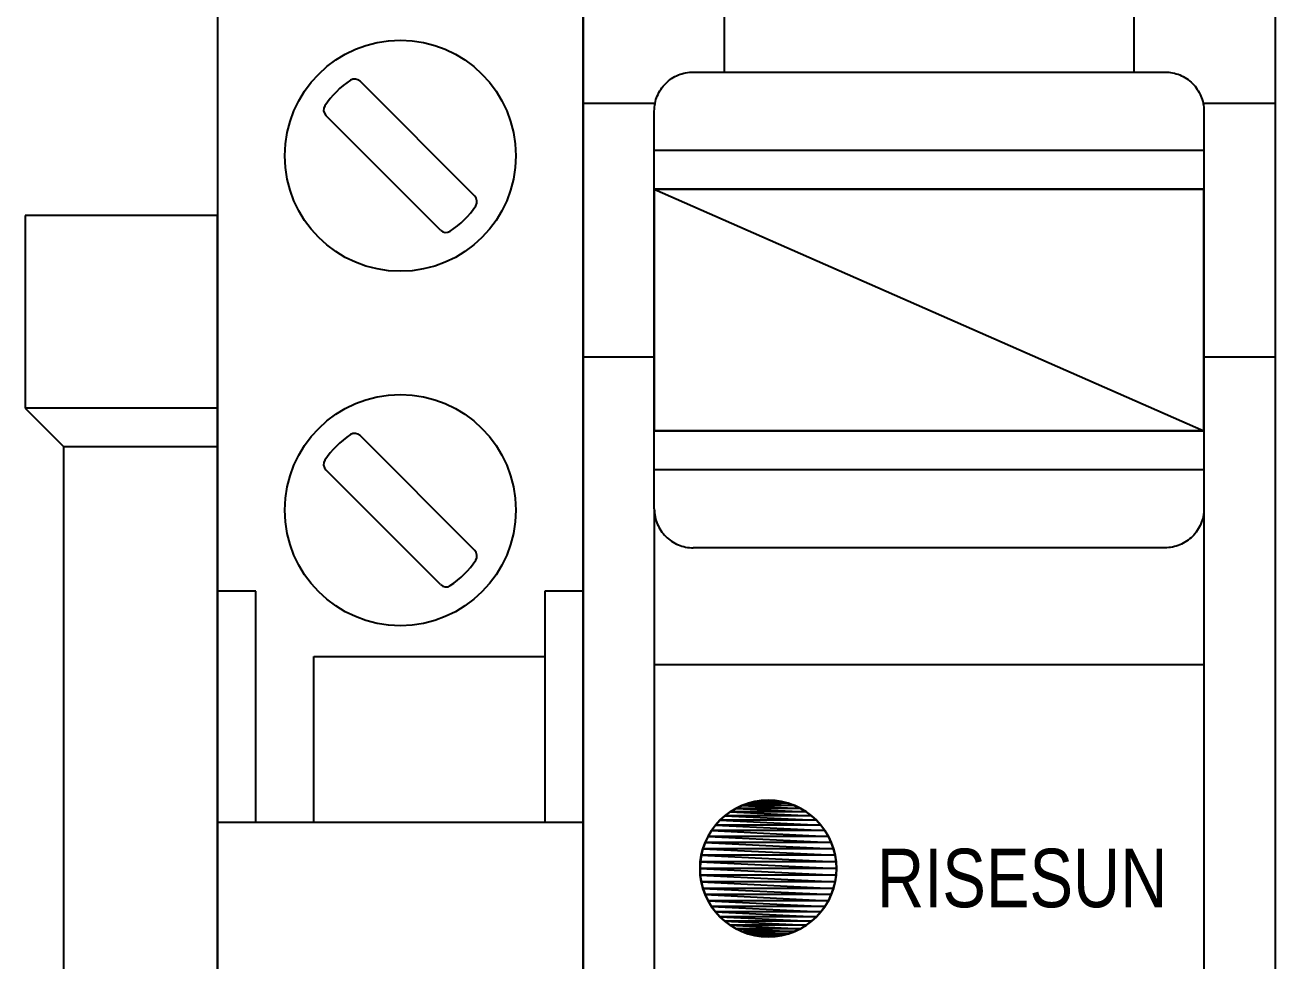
# Model space of a CAD drawing. Header units: millimetres. Extents: x 173893 to 258446, y -176540 to -123824.
# Drawn here: x 192768.52 to 192800.99, y -172798.23 to -172773.94 of the extents above; entities that cross this region are included whole.
import ezdxf

# ---------------------------------------------------------------- set-up
doc = ezdxf.new("R2010")
doc.units = ezdxf.units.MM
doc.header["$LTSCALE"] = 3
doc.linetypes.add('NEW_LINE159', pattern=[0.7, 0.5, -0.2])
doc.layers.add('1', color=3, linetype='Continuous')
doc.layers.add('DUT', color=7, linetype='Continuous')
doc.styles.add('Arial', font='arial.ttf')

msp = doc.modelspace()

# ---------------------------------------------------------------- linework, layer by layer
for p, q in [((192783.023, -172838.335), (192783.023, -172758.854)), ((192800.995, -172758.854), (192800.995, -172838.335)), ((192786.693, -172775.155), (192786.693, -172771.915)), ((192797.324, -172771.915), (192797.324, -172775.155)), ((192785.132, -172775.488), (192785.167, -172775.452)), ((192785.167, -172775.452), (192785.203, -172775.417)), ((192785.167, -172775.452), (192785.167, -172775.452)), ((192785.203, -172775.417), (192785.241, -172775.384)), ((192785.241, -172775.384), (192785.28, -172775.353)), ((192785.28, -172775.353), (192785.321, -172775.325)), ((192785.321, -172775.325), (192785.363, -172775.298)), ((192785.363, -172775.298), (192785.406, -172775.274)), ((192785.406, -172775.274), (192785.45, -172775.252)), ((192785.45, -172775.252), (192785.495, -172775.232)), ((192785.495, -172775.232), (192785.541, -172775.214)), ((192785.541, -172775.214), (192785.588, -172775.199)), ((192785.588, -172775.199), (192785.636, -172775.185)), ((192785.636, -172775.185), (192785.684, -172775.175)), ((192785.684, -172775.175), (192785.733, -172775.166)), ((192785.733, -172775.166), (192785.783, -172775.16)), ((192785.783, -172775.16), (192785.833, -172775.156)), ((192785.833, -172775.156), (192785.883, -172775.155)), ((192785.883, -172775.155), (192786.693, -172775.155)), ((192786.693, -172775.155), (192797.324, -172775.155)), ((192797.324, -172775.155), (192798.134, -172775.155)), ((192798.134, -172775.155), (192798.134, -172775.155)), ((192798.134, -172775.155), (192798.184, -172775.156)), ((192798.184, -172775.156), (192798.234, -172775.16)), ((192798.234, -172775.16), (192798.284, -172775.166)), ((192798.284, -172775.166), (192798.333, -172775.175)), ((192798.333, -172775.175), (192798.381, -172775.185)), ((192798.381, -172775.185), (192798.429, -172775.199)), ((192798.429, -172775.199), (192798.475, -172775.214)), ((192798.475, -172775.214), (192798.522, -172775.232)), ((192798.522, -172775.232), (192798.567, -172775.252)), ((192798.567, -172775.252), (192798.611, -172775.274)), ((192798.611, -172775.274), (192798.654, -172775.298)), ((192798.654, -172775.298), (192798.696, -172775.325)), ((192798.696, -172775.325), (192798.736, -172775.353)), ((192798.736, -172775.353), (192798.776, -172775.384)), ((192798.776, -172775.384), (192798.814, -172775.417)), ((192798.814, -172775.417), (192798.85, -172775.452)), ((192798.85, -172775.452), (192798.85, -172775.452)), ((192798.85, -172775.452), (192798.885, -172775.488)), ((192784.93, -172775.826), (192784.948, -172775.78)), ((192784.948, -172775.78), (192784.967, -172775.735)), ((192784.967, -172775.735), (192784.99, -172775.691)), ((192784.99, -172775.691), (192785.014, -172775.647)), ((192785.014, -172775.647), (192785.041, -172775.606)), ((192785.041, -172775.606), (192785.069, -172775.565)), ((192785.069, -172775.565), (192785.1, -172775.526)), ((192785.1, -172775.526), (192785.132, -172775.488)), ((192798.885, -172775.488), (192798.917, -172775.526)), ((192798.917, -172775.526), (192798.948, -172775.565)), ((192798.948, -172775.565), (192798.977, -172775.606)), ((192798.977, -172775.606), (192799.003, -172775.647)), ((192799.003, -172775.647), (192799.027, -172775.691)), ((192799.027, -172775.691), (192799.05, -172775.735)), ((192799.05, -172775.735), (192799.07, -172775.78)), ((192799.07, -172775.78), (192799.087, -172775.826)), ((192783.023, -172775.965), (192784.891, -172775.965)), ((192784.871, -172776.168), (192784.872, -172776.117)), ((192784.872, -172776.117), (192784.875, -172776.067)), ((192784.875, -172776.067), (192784.881, -172776.018)), ((192784.881, -172776.018), (192784.89, -172775.969)), ((192784.89, -172775.969), (192784.901, -172775.92)), ((192784.901, -172775.92), (192784.914, -172775.873)), ((192784.914, -172775.873), (192784.93, -172775.826)), ((192799.087, -172775.826), (192799.103, -172775.873)), ((192799.103, -172775.873), (192799.116, -172775.92)), ((192799.116, -172775.92), (192799.127, -172775.969)), ((192799.126, -172775.965), (192800.995, -172775.965)), ((192799.127, -172775.969), (192799.136, -172776.018)), ((192799.136, -172776.018), (192799.142, -172776.067)), ((192799.142, -172776.067), (192799.145, -172776.117)), ((192799.145, -172776.117), (192799.147, -172776.168)), ((192784.871, -172778.193), (192784.871, -172776.168)), ((192784.871, -172776.168), (192784.871, -172776.168)), ((192799.147, -172776.168), (192799.147, -172778.193)), ((192784.871, -172777.18), (192799.147, -172777.18)), ((192784.871, -172778.193), (192799.147, -172778.193)), ((192784.871, -172784.47), (192784.871, -172778.193)), ((192799.147, -172778.193), (192799.147, -172784.47)), ((192783.023, -172782.546), (192784.891, -172782.546)), ((192799.126, -172782.546), (192800.995, -172782.546)), ((192784.871, -172786.495), (192784.871, -172784.47)), ((192799.147, -172784.47), (192784.871, -172784.47)), ((192799.147, -172784.47), (192799.147, -172786.495)), ((192799.147, -172785.483), (192784.871, -172785.483)), ((192784.871, -172786.495), (192784.871, -172786.495)), ((192784.871, -172786.495), (192784.872, -172786.545)), ((192784.871, -172786.495), (192784.871, -172817.883)), ((192799.147, -172786.495), (192799.145, -172786.545)), ((192799.147, -172786.495), (192799.147, -172786.495)), ((192799.147, -172786.495), (192799.147, -172817.883)), ((192784.872, -172786.545), (192784.875, -172786.595)), ((192784.875, -172786.595), (192784.881, -172786.644)), ((192784.881, -172786.644), (192784.89, -172786.693)), ((192784.89, -172786.693), (192784.901, -172786.742)), ((192784.901, -172786.742), (192784.914, -172786.789)), ((192784.914, -172786.789), (192784.93, -172786.836)), ((192799.103, -172786.789), (192799.087, -172786.836)), ((192799.116, -172786.742), (192799.103, -172786.789)), ((192799.127, -172786.693), (192799.116, -172786.742)), ((192799.136, -172786.644), (192799.127, -172786.693)), ((192799.142, -172786.595), (192799.136, -172786.644)), ((192799.145, -172786.545), (192799.142, -172786.595)), ((192784.93, -172786.836), (192784.948, -172786.882)), ((192784.948, -172786.882), (192784.967, -172786.928)), ((192784.967, -172786.928), (192784.99, -172786.972)), ((192784.99, -172786.972), (192785.014, -172787.015)), ((192785.014, -172787.015), (192785.041, -172787.057)), ((192785.041, -172787.057), (192785.069, -172787.097)), ((192785.069, -172787.097), (192785.1, -172787.137)), ((192785.1, -172787.137), (192785.132, -172787.175)), ((192798.917, -172787.137), (192798.885, -172787.175)), ((192798.948, -172787.097), (192798.917, -172787.137)), ((192798.977, -172787.057), (192798.948, -172787.097)), ((192799.003, -172787.015), (192798.977, -172787.057)), ((192799.027, -172786.972), (192799.003, -172787.015)), ((192799.05, -172786.928), (192799.027, -172786.972)), ((192799.07, -172786.882), (192799.05, -172786.928)), ((192799.087, -172786.836), (192799.07, -172786.882)), ((192785.132, -172787.175), (192785.167, -172787.211)), ((192785.167, -172787.211), (192785.167, -172787.211)), ((192785.167, -172787.211), (192785.203, -172787.246)), ((192785.203, -172787.246), (192785.241, -172787.278)), ((192785.241, -172787.278), (192785.28, -172787.309)), ((192785.28, -172787.309), (192785.321, -172787.337)), ((192785.321, -172787.337), (192785.363, -172787.364)), ((192785.363, -172787.364), (192785.406, -172787.388)), ((192785.406, -172787.388), (192785.45, -172787.41)), ((192785.45, -172787.41), (192785.495, -172787.43)), ((192785.495, -172787.43), (192785.541, -172787.448)), ((192785.541, -172787.448), (192785.588, -172787.464)), ((192785.588, -172787.464), (192785.636, -172787.477)), ((192785.636, -172787.477), (192785.684, -172787.488)), ((192798.381, -172787.477), (192798.333, -172787.488)), ((192798.429, -172787.464), (192798.381, -172787.477)), ((192798.475, -172787.448), (192798.429, -172787.464)), ((192798.522, -172787.43), (192798.475, -172787.448)), ((192798.567, -172787.41), (192798.522, -172787.43)), ((192798.611, -172787.388), (192798.567, -172787.41)), ((192798.654, -172787.364), (192798.611, -172787.388)), ((192798.696, -172787.337), (192798.654, -172787.364)), ((192798.736, -172787.309), (192798.696, -172787.337)), ((192798.776, -172787.278), (192798.736, -172787.309)), ((192798.814, -172787.246), (192798.776, -172787.278)), ((192798.85, -172787.211), (192798.814, -172787.246)), ((192798.885, -172787.175), (192798.85, -172787.211)), ((192798.85, -172787.211), (192798.85, -172787.211)), ((192785.684, -172787.488), (192785.733, -172787.496)), ((192785.733, -172787.496), (192785.783, -172787.503)), ((192785.783, -172787.503), (192785.833, -172787.506)), ((192785.833, -172787.506), (192785.883, -172787.508)), ((192798.134, -172787.508), (192785.883, -172787.508)), ((192798.184, -172787.506), (192798.134, -172787.508)), ((192798.234, -172787.503), (192798.184, -172787.506)), ((192798.284, -172787.496), (192798.234, -172787.503)), ((192798.333, -172787.488), (192798.284, -172787.496)), ((192799.147, -172790.545), (192784.871, -172790.545))]:
    msp.add_line(p, q)
at = {"color": 144}
for p, q in [((192784.871, -172778.193), (192799.147, -172778.193)), ((192784.871, -172778.193), (192784.871, -172778.193)), ((192784.871, -172778.193), (192799.147, -172784.47)), ((192784.871, -172784.47), (192784.871, -172778.193)), ((192784.871, -172778.193), (192799.147, -172784.47)), ((192799.147, -172778.193), (192784.871, -172778.193)), ((192784.871, -172778.193), (192799.147, -172778.193)), ((192784.871, -172778.193), (192784.871, -172784.47)), ((192799.147, -172784.47), (192799.147, -172778.193)), ((192799.147, -172778.193), (192799.147, -172784.47)), ((192799.147, -172784.47), (192784.871, -172784.47)), ((192784.871, -172784.47), (192799.147, -172784.47)), ((192784.871, -172784.47), (192784.871, -172784.47)), ((192784.871, -172784.47), (192799.147, -172784.47))]:
    msp.add_line(p, q, dxfattribs=at)
at = {"color": 251, "linetype": 'NEW_LINE159'}
for p, q in [((192786.985, -172794.275), (192786.839, -172794.364)), ((192787.14, -172794.2), (192786.985, -172794.275)), ((192787.302, -172794.141), (192787.14, -172794.2)), ((192787.472, -172794.097), (192787.302, -172794.141)), ((192787.648, -172794.07), (192787.472, -172794.097)), ((192787.829, -172794.061), (192787.648, -172794.07)), ((192788.01, -172794.07), (192787.829, -172794.061)), ((192787.829, -172794.061), (192787.829, -172794.061)), ((192788.186, -172794.097), (192788.01, -172794.07)), ((192788.356, -172794.141), (192788.186, -172794.097)), ((192788.519, -172794.2), (192788.356, -172794.141)), ((192788.674, -172794.275), (192788.519, -172794.2)), ((192788.82, -172794.364), (192788.674, -172794.275)), ((192786.576, -172794.58), (192786.462, -172794.706)), ((192786.702, -172794.466), (192786.576, -172794.58)), ((192786.839, -172794.364), (192786.702, -172794.466)), ((192788.956, -172794.466), (192788.82, -172794.364)), ((192789.082, -172794.58), (192788.956, -172794.466)), ((192789.196, -172794.706), (192789.082, -172794.58)), ((192786.36, -172794.842), (192786.271, -172794.988)), ((192786.462, -172794.706), (192786.36, -172794.842)), ((192789.298, -172794.842), (192789.196, -172794.706)), ((192789.387, -172794.988), (192789.298, -172794.842)), ((192786.197, -172795.143), (192786.137, -172795.306)), ((192786.271, -172794.988), (192786.197, -172795.143)), ((192789.462, -172795.143), (192789.387, -172794.988)), ((192789.521, -172795.306), (192789.462, -172795.143)), ((192786.093, -172795.476), (192786.067, -172795.652)), ((192786.137, -172795.306), (192786.093, -172795.476)), ((192789.565, -172795.476), (192789.521, -172795.306)), ((192789.592, -172795.652), (192789.565, -172795.476)), ((192786.067, -172795.652), (192786.058, -172795.833)), ((192786.058, -172795.833), (192786.058, -172795.833)), ((192786.058, -172795.833), (192786.066, -172796.014)), ((192789.601, -172795.833), (192789.592, -172795.652)), ((192789.592, -172796.014), (192789.601, -172795.833)), ((192789.601, -172795.833), (192789.601, -172795.833)), ((192786.066, -172796.014), (192786.093, -172796.19)), ((192786.093, -172796.19), (192786.137, -172796.36)), ((192789.521, -172796.36), (192789.565, -172796.19)), ((192789.565, -172796.19), (192789.592, -172796.014)), ((192786.137, -172796.36), (192786.197, -172796.523)), ((192786.197, -172796.523), (192786.271, -172796.678)), ((192789.387, -172796.678), (192789.462, -172796.523)), ((192789.462, -172796.523), (192789.521, -172796.36)), ((192786.271, -172796.678), (192786.36, -172796.824)), ((192786.36, -172796.824), (192786.462, -172796.96)), ((192789.196, -172796.96), (192789.298, -172796.824)), ((192789.298, -172796.824), (192789.387, -172796.678)), ((192786.462, -172796.96), (192786.576, -172797.086)), ((192786.576, -172797.086), (192786.702, -172797.2)), ((192786.702, -172797.2), (192786.838, -172797.302)), ((192788.82, -172797.302), (192788.956, -172797.2)), ((192788.956, -172797.2), (192789.082, -172797.086)), ((192789.082, -172797.086), (192789.196, -172796.96)), ((192786.838, -172797.302), (192786.985, -172797.391)), ((192786.985, -172797.391), (192787.14, -172797.466)), ((192787.14, -172797.466), (192787.302, -172797.525)), ((192787.302, -172797.525), (192787.472, -172797.569)), ((192788.186, -172797.569), (192788.356, -172797.525)), ((192788.356, -172797.525), (192788.519, -172797.466)), ((192788.519, -172797.466), (192788.674, -172797.391)), ((192788.674, -172797.391), (192788.82, -172797.302)), ((192787.472, -172797.569), (192787.648, -172797.596)), ((192787.648, -172797.596), (192787.829, -172797.605)), ((192787.829, -172797.605), (192788.01, -172797.596)), ((192787.829, -172797.605), (192787.829, -172797.605)), ((192788.01, -172797.596), (192788.186, -172797.569))]:
    msp.add_line(p, q, dxfattribs=at)
at = {"color": 251}
for p, q in [((192786.845, -172794.36), (192786.994, -172794.271)), ((192786.994, -172794.271), (192786.845, -172794.36)), ((192786.994, -172794.271), (192787.151, -172794.196)), ((192787.151, -172794.196), (192786.994, -172794.271)), ((192788.665, -172794.271), (192786.994, -172794.271)), ((192786.994, -172794.271), (192788.814, -172794.36)), ((192786.994, -172794.271), (192788.814, -172794.36)), ((192788.665, -172794.271), (192786.994, -172794.271)), ((192787.151, -172794.196), (192787.315, -172794.138)), ((192787.315, -172794.138), (192787.151, -172794.196)), ((192788.507, -172794.196), (192787.151, -172794.196)), ((192787.151, -172794.196), (192788.665, -172794.271)), ((192787.151, -172794.196), (192788.665, -172794.271)), ((192788.507, -172794.196), (192787.151, -172794.196)), ((192787.315, -172794.138), (192787.484, -172794.095)), ((192787.484, -172794.095), (192787.315, -172794.138)), ((192788.344, -172794.138), (192787.315, -172794.138)), ((192787.315, -172794.138), (192788.507, -172794.196)), ((192787.315, -172794.138), (192788.507, -172794.196)), ((192788.344, -172794.138), (192787.315, -172794.138)), ((192787.484, -172794.095), (192787.656, -172794.07)), ((192787.656, -172794.07), (192787.484, -172794.095)), ((192788.175, -172794.095), (192787.484, -172794.095)), ((192787.484, -172794.095), (192788.344, -172794.138)), ((192787.484, -172794.095), (192788.344, -172794.138)), ((192788.175, -172794.095), (192787.484, -172794.095)), ((192787.656, -172794.07), (192787.829, -172794.061)), ((192787.829, -172794.061), (192787.656, -172794.07)), ((192788.003, -172794.07), (192787.656, -172794.07)), ((192787.656, -172794.07), (192788.175, -172794.095)), ((192787.656, -172794.07), (192788.175, -172794.095)), ((192788.003, -172794.07), (192787.656, -172794.07)), ((192787.829, -172794.061), (192788.003, -172794.07)), ((192788.003, -172794.07), (192787.829, -172794.061)), ((192788.175, -172794.095), (192788.003, -172794.07)), ((192788.003, -172794.07), (192788.175, -172794.095)), ((192788.344, -172794.138), (192788.175, -172794.095)), ((192788.175, -172794.095), (192788.344, -172794.138)), ((192788.507, -172794.196), (192788.344, -172794.138)), ((192788.344, -172794.138), (192788.507, -172794.196)), ((192788.665, -172794.271), (192788.507, -172794.196)), ((192788.507, -172794.196), (192788.665, -172794.271)), ((192788.814, -172794.36), (192788.665, -172794.271)), ((192788.665, -172794.271), (192788.814, -172794.36)), ((192786.46, -172794.709), (192786.576, -172794.58)), ((192786.576, -172794.58), (192786.46, -172794.709)), ((192786.576, -172794.58), (192786.705, -172794.464)), ((192786.705, -172794.464), (192786.576, -172794.58)), ((192789.082, -172794.58), (192786.576, -172794.58)), ((192786.576, -172794.58), (192789.199, -172794.709)), ((192786.576, -172794.58), (192789.199, -172794.709)), ((192789.082, -172794.58), (192786.576, -172794.58)), ((192786.705, -172794.464), (192786.845, -172794.36)), ((192786.845, -172794.36), (192786.705, -172794.464)), ((192788.953, -172794.464), (192786.705, -172794.464)), ((192786.705, -172794.464), (192789.082, -172794.58)), ((192786.705, -172794.464), (192789.082, -172794.58)), ((192788.953, -172794.464), (192786.705, -172794.464)), ((192788.814, -172794.36), (192786.845, -172794.36)), ((192786.845, -172794.36), (192788.953, -172794.464)), ((192786.845, -172794.36), (192788.953, -172794.464)), ((192788.814, -172794.36), (192786.845, -172794.36)), ((192788.953, -172794.464), (192788.814, -172794.36)), ((192788.814, -172794.36), (192788.953, -172794.464)), ((192789.082, -172794.58), (192788.953, -172794.464)), ((192788.953, -172794.464), (192789.082, -172794.58)), ((192789.199, -172794.709), (192789.082, -172794.58)), ((192789.082, -172794.58), (192789.199, -172794.709)), ((192786.267, -172794.998), (192786.356, -172794.849)), ((192786.356, -172794.849), (192786.267, -172794.998)), ((192786.356, -172794.849), (192786.46, -172794.709)), ((192786.46, -172794.709), (192786.356, -172794.849)), ((192789.303, -172794.849), (192786.356, -172794.849)), ((192786.356, -172794.849), (192789.392, -172794.998)), ((192786.356, -172794.849), (192789.392, -172794.998)), ((192789.303, -172794.849), (192786.356, -172794.849)), ((192789.199, -172794.709), (192786.46, -172794.709)), ((192786.46, -172794.709), (192789.303, -172794.849)), ((192786.46, -172794.709), (192789.303, -172794.849)), ((192789.199, -172794.709), (192786.46, -172794.709)), ((192789.303, -172794.849), (192789.199, -172794.709)), ((192789.199, -172794.709), (192789.303, -172794.849)), ((192789.392, -172794.998), (192789.303, -172794.849)), ((192789.303, -172794.849), (192789.392, -172794.998)), ((192786.134, -172795.319), (192786.192, -172795.155)), ((192786.192, -172795.155), (192786.134, -172795.319)), ((192786.192, -172795.155), (192786.267, -172794.998)), ((192786.267, -172794.998), (192786.192, -172795.155)), ((192789.466, -172795.155), (192786.192, -172795.155)), ((192786.192, -172795.155), (192789.525, -172795.319)), ((192786.192, -172795.155), (192789.525, -172795.319)), ((192789.466, -172795.155), (192786.192, -172795.155)), ((192789.392, -172794.998), (192786.267, -172794.998)), ((192786.267, -172794.998), (192789.466, -172795.155)), ((192786.267, -172794.998), (192789.466, -172795.155)), ((192789.392, -172794.998), (192786.267, -172794.998)), ((192789.466, -172795.155), (192789.392, -172794.998)), ((192789.392, -172794.998), (192789.466, -172795.155)), ((192789.525, -172795.319), (192789.466, -172795.155)), ((192789.466, -172795.155), (192789.525, -172795.319)), ((192786.066, -172795.66), (192786.092, -172795.488)), ((192786.092, -172795.488), (192786.066, -172795.66)), ((192786.092, -172795.488), (192786.134, -172795.319)), ((192786.134, -172795.319), (192786.092, -172795.488)), ((192789.567, -172795.488), (192786.092, -172795.488)), ((192786.092, -172795.488), (192789.593, -172795.66)), ((192786.092, -172795.488), (192789.593, -172795.66)), ((192789.567, -172795.488), (192786.092, -172795.488)), ((192789.525, -172795.319), (192786.134, -172795.319)), ((192786.134, -172795.319), (192789.567, -172795.488)), ((192786.134, -172795.319), (192789.567, -172795.488)), ((192789.525, -172795.319), (192786.134, -172795.319)), ((192789.567, -172795.488), (192789.525, -172795.319)), ((192789.525, -172795.319), (192789.567, -172795.488)), ((192789.593, -172795.66), (192789.567, -172795.488)), ((192789.567, -172795.488), (192789.593, -172795.66)), ((192786.058, -172795.833), (192786.066, -172795.66)), ((192786.066, -172795.66), (192786.058, -172795.833)), ((192789.601, -172795.833), (192786.058, -172795.833)), ((192786.058, -172795.833), (192789.593, -172796.007)), ((192786.066, -172796.007), (192786.058, -172795.833)), ((192786.058, -172795.833), (192789.593, -172796.007)), ((192789.601, -172795.833), (192786.058, -172795.833)), ((192786.058, -172795.833), (192786.066, -172796.007)), ((192789.593, -172795.66), (192786.066, -172795.66)), ((192786.066, -172795.66), (192789.601, -172795.833)), ((192786.066, -172795.66), (192789.601, -172795.833)), ((192789.593, -172795.66), (192786.066, -172795.66)), ((192789.601, -172795.833), (192789.593, -172795.66)), ((192789.593, -172795.66), (192789.601, -172795.833)), ((192789.593, -172796.007), (192789.601, -172795.833)), ((192789.601, -172795.833), (192789.593, -172796.007)), ((192789.593, -172796.007), (192786.066, -172796.007)), ((192786.066, -172796.007), (192789.567, -172796.179)), ((192786.092, -172796.179), (192786.066, -172796.007)), ((192786.066, -172796.007), (192789.567, -172796.179)), ((192789.593, -172796.007), (192786.066, -172796.007)), ((192786.066, -172796.007), (192786.092, -172796.179)), ((192789.567, -172796.179), (192786.092, -172796.179)), ((192786.092, -172796.179), (192789.525, -172796.348)), ((192786.134, -172796.348), (192786.092, -172796.179)), ((192786.092, -172796.179), (192789.525, -172796.348)), ((192789.567, -172796.179), (192786.092, -172796.179)), ((192786.092, -172796.179), (192786.134, -172796.348)), ((192789.525, -172796.348), (192789.567, -172796.179)), ((192789.567, -172796.179), (192789.525, -172796.348)), ((192789.567, -172796.179), (192789.593, -172796.007)), ((192789.593, -172796.007), (192789.567, -172796.179)), ((192789.525, -172796.348), (192786.134, -172796.348)), ((192786.134, -172796.348), (192789.466, -172796.511)), ((192786.192, -172796.511), (192786.134, -172796.348)), ((192786.134, -172796.348), (192789.466, -172796.511)), ((192789.525, -172796.348), (192786.134, -172796.348)), ((192786.134, -172796.348), (192786.192, -172796.511)), ((192789.466, -172796.511), (192786.192, -172796.511)), ((192786.192, -172796.511), (192789.392, -172796.669)), ((192786.267, -172796.669), (192786.192, -172796.511)), ((192786.192, -172796.511), (192789.392, -172796.669)), ((192789.466, -172796.511), (192786.192, -172796.511)), ((192786.192, -172796.511), (192786.267, -172796.669)), ((192789.392, -172796.669), (192789.466, -172796.511)), ((192789.466, -172796.511), (192789.392, -172796.669)), ((192789.466, -172796.511), (192789.525, -172796.348)), ((192789.525, -172796.348), (192789.466, -172796.511)), ((192789.392, -172796.669), (192786.267, -172796.669)), ((192786.267, -172796.669), (192789.303, -172796.818)), ((192786.356, -172796.818), (192786.267, -172796.669)), ((192786.267, -172796.669), (192789.303, -172796.818)), ((192789.392, -172796.669), (192786.267, -172796.669)), ((192786.267, -172796.669), (192786.356, -172796.818)), ((192789.303, -172796.818), (192786.356, -172796.818)), ((192786.356, -172796.818), (192789.199, -172796.957)), ((192786.46, -172796.957), (192786.356, -172796.818)), ((192786.356, -172796.818), (192789.199, -172796.957)), ((192789.303, -172796.818), (192786.356, -172796.818)), ((192786.356, -172796.818), (192786.46, -172796.957)), ((192789.199, -172796.957), (192789.303, -172796.818)), ((192789.303, -172796.818), (192789.199, -172796.957)), ((192789.303, -172796.818), (192789.392, -172796.669)), ((192789.392, -172796.669), (192789.303, -172796.818)), ((192789.199, -172796.957), (192786.46, -172796.957)), ((192786.46, -172796.957), (192789.082, -172797.086)), ((192786.576, -172797.086), (192786.46, -172796.957)), ((192786.46, -172796.957), (192789.082, -172797.086)), ((192789.199, -172796.957), (192786.46, -172796.957)), ((192786.46, -172796.957), (192786.576, -172797.086)), ((192789.082, -172797.086), (192786.576, -172797.086)), ((192786.576, -172797.086), (192788.953, -172797.203)), ((192786.705, -172797.203), (192786.576, -172797.086)), ((192786.576, -172797.086), (192788.953, -172797.203)), ((192789.082, -172797.086), (192786.576, -172797.086)), ((192786.576, -172797.086), (192786.705, -172797.203)), ((192788.953, -172797.203), (192786.705, -172797.203)), ((192786.705, -172797.203), (192788.814, -172797.307)), ((192786.845, -172797.307), (192786.705, -172797.203)), ((192786.705, -172797.203), (192788.814, -172797.307)), ((192788.953, -172797.203), (192786.705, -172797.203)), ((192786.705, -172797.203), (192786.845, -172797.307)), ((192788.814, -172797.307), (192788.953, -172797.203)), ((192788.953, -172797.203), (192788.814, -172797.307)), ((192788.953, -172797.203), (192789.082, -172797.086)), ((192789.082, -172797.086), (192788.953, -172797.203)), ((192789.082, -172797.086), (192789.199, -172796.957)), ((192789.199, -172796.957), (192789.082, -172797.086)), ((192788.814, -172797.307), (192786.845, -172797.307)), ((192786.845, -172797.307), (192788.665, -172797.396)), ((192786.994, -172797.396), (192786.845, -172797.307)), ((192786.845, -172797.307), (192788.665, -172797.396)), ((192788.814, -172797.307), (192786.845, -172797.307)), ((192786.845, -172797.307), (192786.994, -172797.396)), ((192788.665, -172797.396), (192786.994, -172797.396)), ((192786.994, -172797.396), (192788.507, -172797.47)), ((192787.151, -172797.47), (192786.994, -172797.396)), ((192786.994, -172797.396), (192788.507, -172797.47)), ((192788.665, -172797.396), (192786.994, -172797.396)), ((192786.994, -172797.396), (192787.151, -172797.47)), ((192788.507, -172797.47), (192787.151, -172797.47)), ((192787.151, -172797.47), (192788.344, -172797.529)), ((192787.315, -172797.529), (192787.151, -172797.47)), ((192787.151, -172797.47), (192788.344, -172797.529)), ((192788.507, -172797.47), (192787.151, -172797.47)), ((192787.151, -172797.47), (192787.315, -172797.529)), ((192788.344, -172797.529), (192787.315, -172797.529)), ((192787.315, -172797.529), (192788.175, -172797.571)), ((192787.484, -172797.571), (192787.315, -172797.529)), ((192787.315, -172797.529), (192788.175, -172797.571)), ((192788.344, -172797.529), (192787.315, -172797.529)), ((192787.315, -172797.529), (192787.484, -172797.571)), ((192788.175, -172797.571), (192788.344, -172797.529)), ((192788.344, -172797.529), (192788.175, -172797.571)), ((192788.344, -172797.529), (192788.507, -172797.47)), ((192788.507, -172797.47), (192788.344, -172797.529)), ((192788.507, -172797.47), (192788.665, -172797.396)), ((192788.665, -172797.396), (192788.507, -172797.47)), ((192788.665, -172797.396), (192788.814, -172797.307)), ((192788.814, -172797.307), (192788.665, -172797.396)), ((192788.175, -172797.571), (192787.484, -172797.571)), ((192787.484, -172797.571), (192788.003, -172797.597)), ((192787.656, -172797.597), (192787.484, -172797.571)), ((192787.484, -172797.571), (192788.003, -172797.597)), ((192788.175, -172797.571), (192787.484, -172797.571)), ((192787.484, -172797.571), (192787.656, -172797.597)), ((192788.003, -172797.597), (192787.656, -172797.597)), ((192787.656, -172797.597), (192787.829, -172797.605)), ((192788.003, -172797.597), (192787.656, -172797.597)), ((192787.829, -172797.605), (192787.656, -172797.597)), ((192787.829, -172797.605), (192788.003, -172797.597)), ((192788.003, -172797.597), (192787.829, -172797.605)), ((192788.003, -172797.597), (192788.175, -172797.571)), ((192788.175, -172797.571), (192788.003, -172797.597))]:
    msp.add_line(p, q, dxfattribs=at)
at = {"layer": '1', "color": 7}
for p, q in [((192773.523, -172771.129), (192773.523, -172821.629)), ((192783.023, -172771.129), (192783.023, -172821.629)), ((192780.207, -172778.374), (192777.227, -172775.395)), ((192779.318, -172779.263), (192776.338, -172776.284)), ((192773.523, -172778.879), (192768.523, -172778.879)), ((192768.523, -172778.879), (192768.523, -172783.879)), ((192773.523, -172813.879), (192773.523, -172778.879)), ((192773.523, -172783.879), (192768.523, -172783.879)), ((192768.523, -172783.879), (192769.523, -172784.879)), ((192769.523, -172784.879), (192769.523, -172807.879)), ((192769.523, -172784.879), (192773.523, -172784.879)), ((192780.207, -172787.574), (192777.227, -172784.595)), ((192779.318, -172788.463), (192776.338, -172785.484)), ((192774.523, -172788.629), (192773.523, -172788.629)), ((192774.523, -172794.629), (192774.523, -172788.629)), ((192783.023, -172788.629), (192782.023, -172788.629)), ((192782.023, -172788.629), (192782.023, -172794.629)), ((192776.023, -172794.629), (192776.023, -172790.329)), ((192776.023, -172790.329), (192782.023, -172790.329)), ((192773.523, -172794.629), (192783.023, -172794.629))]:
    msp.add_line(p, q, dxfattribs=at)
for centre in [(192778.273, -172777.329), (192778.273, -172786.529)]:
    msp.add_circle(centre, 3, dxfattribs=at)
for centre, radius, start, end in [((192778.273, -172777.329), 2.35, 123.5008, 146.4992), ((192777.086, -172775.536), 0.2, 45, 123.5008), ((192776.48, -172776.142), 0.2, 146.4992, 225), ((192780.065, -172778.516), 0.2, 326.4992, 45), ((192778.273, -172777.329), 2.35, 303.5008, 326.4992), ((192779.459, -172779.122), 0.2, 225, 303.5008), ((192777.086, -172784.736), 0.2, 45, 123.5008), ((192778.273, -172786.529), 2.35, 123.5008, 146.4992), ((192776.48, -172785.342), 0.2, 146.4992, 225), ((192780.065, -172787.716), 0.2, 326.4992, 45), ((192778.273, -172786.529), 2.35, 303.5008, 326.4992), ((192779.459, -172788.322), 0.2, 225, 303.5008)]:
    msp.add_arc(centre, radius, start, end, dxfattribs=at)

# ---------------------------------------------------------------- texts
at = {"layer": 'DUT', "color": 251, "style": 'Arial', "oblique": 0, "width": 0.8}
msp.add_text('RISESUN', height=1.5186, dxfattribs=at).set_placement((192790.655, -172796.838))

doc.saveas('drawing.dxf')
